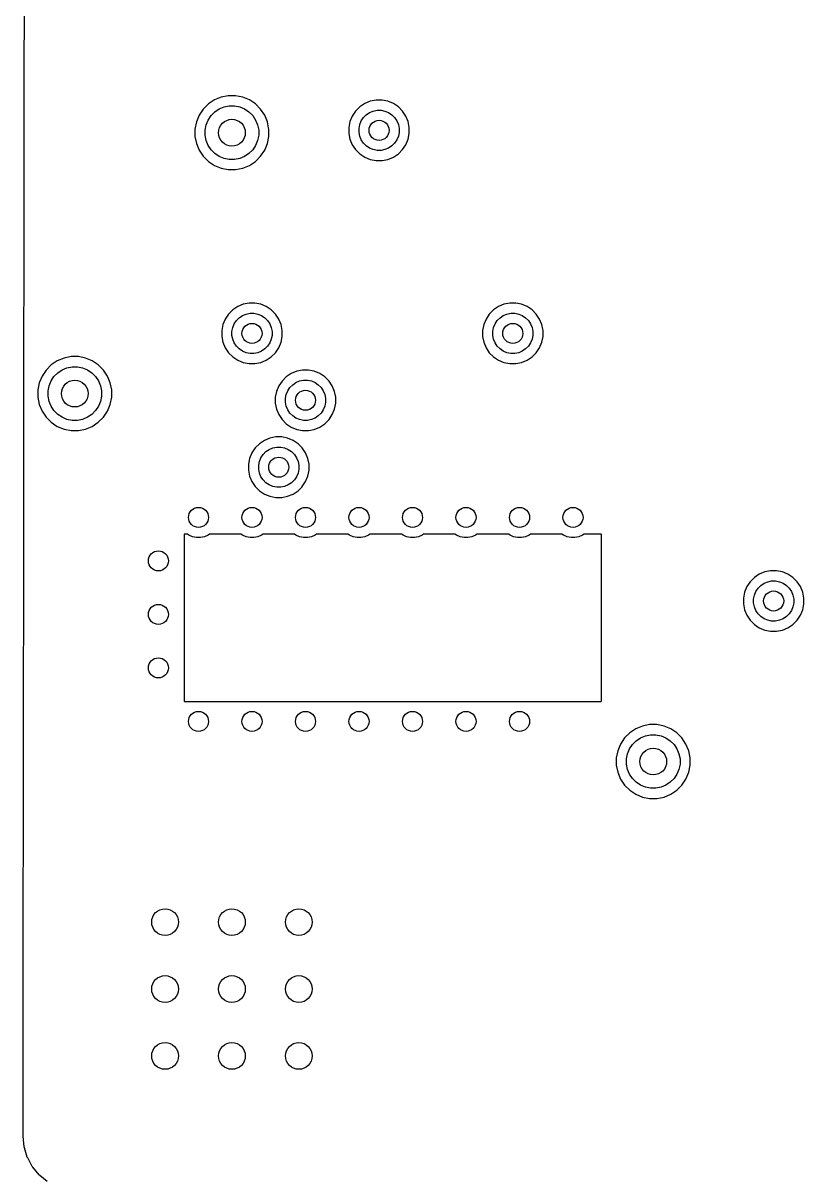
# Model space of a CAD drawing. Extents: x 0.48 to 2.43, y -7.79 to -4.85.
# Drawn here: x 0.479 to 0.939, y -6.324 to -5.644 of the extents above; entities that cross this region are included whole.
import ezdxf

# ---------------------------------------------------------------- set-up
doc = ezdxf.new("R2010")
doc.units = 0
doc.header["$MEASUREMENT"] = 0
doc.layers.add('BLACK', color=7, linetype='CONTINUOUS')

msp = doc.modelspace()

# ---------------------------------------------------------------- linework, layer by layer
at = {"layer": 'BLACK', "linetype": 'CONTINUOUS'}
for p, q in [((0.480141, -5.67905), (0.480223, -5.61699)), ((0.480105, -5.70622), (0.480141, -5.67905)), ((0.588499, -5.69177), (0.585469, -5.6948)), ((0.592061, -5.68939), (0.588499, -5.69177)), ((0.596019, -5.68775), (0.592061, -5.68939)), ((0.60022, -5.68691), (0.596019, -5.68775)), ((0.597769, -5.69352), (0.600811, -5.69291)), ((0.604504, -5.68691), (0.60022, -5.68691)), ((0.600811, -5.69291), (0.603913, -5.69291)), ((0.603913, -5.69291), (0.606956, -5.69352)), ((0.608706, -5.68775), (0.604504, -5.68691)), ((0.612664, -5.68939), (0.608706, -5.68775)), ((0.616226, -5.69177), (0.612664, -5.68939)), ((0.619255, -5.6948), (0.616226, -5.69177)), ((0.68054, -5.6915), (0.677622, -5.69345)), ((0.683781, -5.69016), (0.68054, -5.6915)), ((0.687222, -5.68947), (0.683781, -5.69016)), ((0.690731, -5.68947), (0.687222, -5.68947)), ((0.694172, -5.69016), (0.690731, -5.68947)), ((0.697413, -5.6915), (0.694172, -5.69016)), ((0.70033, -5.69345), (0.697413, -5.6915)), ((0.583089, -5.69836), (0.58145, -5.70232)), ((0.585469, -5.6948), (0.583089, -5.69836)), ((0.588406, -5.7012), (0.59013, -5.69862)), ((0.59013, -5.69862), (0.592323, -5.69643)), ((0.592323, -5.69643), (0.594903, -5.69471)), ((0.594903, -5.69471), (0.597769, -5.69352)), ((0.606956, -5.69352), (0.609822, -5.69471)), ((0.609822, -5.69471), (0.612401, -5.69643)), ((0.612401, -5.69643), (0.614594, -5.69862)), ((0.614594, -5.69862), (0.616318, -5.7012)), ((0.621635, -5.69836), (0.619255, -5.6948)), ((0.623274, -5.70232), (0.621635, -5.69836)), ((0.673192, -5.69885), (0.67185, -5.70209)), ((0.675142, -5.69593), (0.673192, -5.69885)), ((0.677622, -5.69345), (0.675142, -5.69593)), ((0.67851, -5.70169), (0.679802, -5.69975)), ((0.679802, -5.69975), (0.681447, -5.69811)), ((0.681447, -5.69811), (0.683382, -5.69682)), ((0.683382, -5.69682), (0.685531, -5.69593)), ((0.685531, -5.69593), (0.687813, -5.69547)), ((0.687813, -5.69547), (0.69014, -5.69547)), ((0.69014, -5.69547), (0.692422, -5.69593)), ((0.692422, -5.69593), (0.694571, -5.69682)), ((0.694571, -5.69682), (0.696505, -5.69811)), ((0.696505, -5.69811), (0.698151, -5.69975)), ((0.698151, -5.69975), (0.699443, -5.70169)), ((0.702811, -5.69593), (0.70033, -5.69345)), ((0.70476, -5.69885), (0.702811, -5.69593)), ((0.706103, -5.70209), (0.70476, -5.69885)), ((0.480027, -5.76566), (0.480105, -5.70622)), ((0.480105, -5.70622), (0.480105, -5.70622)), ((0.58145, -5.70232), (0.580614, -5.70652)), ((0.580614, -5.70652), (0.580614, -5.7108)), ((0.586614, -5.70711), (0.587219, -5.70407)), ((0.587219, -5.70407), (0.588406, -5.7012)), ((0.616318, -5.7012), (0.617505, -5.70407)), ((0.617505, -5.70407), (0.61811, -5.70711)), ((0.623971, -5.70582), (0.623274, -5.70232)), ((0.62411, -5.70652), (0.623971, -5.70582)), ((0.623971, -5.70582), (0.623971, -5.70582)), ((0.62411, -5.7108), (0.62411, -5.70652)), ((0.67185, -5.70209), (0.671165, -5.70553)), ((0.671165, -5.70553), (0.671165, -5.70904)), ((0.677165, -5.70612), (0.677619, -5.70384)), ((0.677165, -5.70845), (0.677165, -5.70612)), ((0.677619, -5.70384), (0.67851, -5.70169)), ((0.699443, -5.70169), (0.700334, -5.70384)), ((0.700334, -5.70384), (0.700787, -5.70612)), ((0.700787, -5.70612), (0.700787, -5.70845)), ((0.706787, -5.70553), (0.706103, -5.70209)), ((0.706787, -5.70904), (0.706787, -5.70553)), ((0.580614, -5.7108), (0.58145, -5.71501)), ((0.586614, -5.71021), (0.586614, -5.70711)), ((0.587219, -5.71325), (0.586614, -5.71021)), ((0.588406, -5.71612), (0.587219, -5.71325)), ((0.617505, -5.71325), (0.616318, -5.71612)), ((0.61811, -5.71021), (0.617505, -5.71325)), ((0.61811, -5.70711), (0.61811, -5.71021)), ((0.623274, -5.71501), (0.62411, -5.7108)), ((0.671165, -5.70904), (0.67185, -5.71248)), ((0.67185, -5.71248), (0.673192, -5.71572)), ((0.677619, -5.71073), (0.677165, -5.70845)), ((0.67851, -5.71288), (0.677619, -5.71073)), ((0.679802, -5.71481), (0.67851, -5.71288)), ((0.699443, -5.71288), (0.698151, -5.71481)), ((0.700334, -5.71073), (0.699443, -5.71288)), ((0.700787, -5.70845), (0.700334, -5.71073)), ((0.70476, -5.71572), (0.706103, -5.71248)), ((0.706103, -5.71248), (0.706787, -5.70904)), ((0.58145, -5.71501), (0.583089, -5.71896)), ((0.583089, -5.71896), (0.585469, -5.72252)), ((0.59013, -5.7187), (0.588406, -5.71612)), ((0.592323, -5.72089), (0.59013, -5.7187)), ((0.614594, -5.7187), (0.612401, -5.72089)), ((0.616318, -5.71612), (0.614594, -5.7187)), ((0.619255, -5.72253), (0.621635, -5.71896)), ((0.621635, -5.71896), (0.623274, -5.71501)), ((0.673192, -5.71572), (0.675142, -5.71864)), ((0.675142, -5.71864), (0.677622, -5.72112)), ((0.681447, -5.71646), (0.679802, -5.71481)), ((0.683382, -5.71775), (0.681447, -5.71646)), ((0.685531, -5.71864), (0.683382, -5.71775)), ((0.687813, -5.71909), (0.685531, -5.71864)), ((0.69014, -5.71909), (0.687813, -5.71909)), ((0.692422, -5.71864), (0.69014, -5.71909)), ((0.694571, -5.71775), (0.692422, -5.71864)), ((0.696505, -5.71646), (0.694571, -5.71775)), ((0.698151, -5.71481), (0.696505, -5.71646)), ((0.70033, -5.72112), (0.702811, -5.71864)), ((0.702811, -5.71864), (0.703805, -5.71715)), ((0.703805, -5.71715), (0.70476, -5.71572)), ((0.703805, -5.71715), (0.703805, -5.71715)), ((0.585469, -5.72252), (0.588499, -5.72555)), ((0.588499, -5.72555), (0.592061, -5.72793)), ((0.594903, -5.72262), (0.592323, -5.72089)), ((0.597769, -5.7238), (0.594903, -5.72262)), ((0.600811, -5.72441), (0.597769, -5.7238)), ((0.603913, -5.72441), (0.600811, -5.72441)), ((0.606956, -5.7238), (0.603913, -5.72441)), ((0.609822, -5.72262), (0.606956, -5.7238)), ((0.612401, -5.72089), (0.609822, -5.72262)), ((0.612664, -5.72793), (0.616226, -5.72555)), ((0.616226, -5.72555), (0.619255, -5.72253)), ((0.677622, -5.72112), (0.68054, -5.72307)), ((0.68054, -5.72307), (0.683781, -5.72441)), ((0.683781, -5.72441), (0.687222, -5.72509)), ((0.687222, -5.72509), (0.690731, -5.72509)), ((0.690731, -5.72509), (0.694172, -5.72441)), ((0.694172, -5.72441), (0.697413, -5.72307)), ((0.697413, -5.72307), (0.70033, -5.72112)), ((0.592061, -5.72793), (0.596019, -5.72957)), ((0.596019, -5.72957), (0.60022, -5.73041)), ((0.60022, -5.73041), (0.604504, -5.73041)), ((0.604504, -5.73041), (0.608706, -5.72957)), ((0.608706, -5.72957), (0.612664, -5.72793)), ((0.479985, -5.79716), (0.480027, -5.76566)), ((0.479949, -5.82472), (0.479985, -5.79716)), ((0.600338, -5.81542), (0.598389, -5.81833)), ((0.602819, -5.81294), (0.600338, -5.81542)), ((0.605736, -5.81099), (0.602819, -5.81294)), ((0.608978, -5.80965), (0.605736, -5.81099)), ((0.608579, -5.8163), (0.610728, -5.81541)), ((0.612419, -5.80896), (0.608978, -5.80965)), ((0.610728, -5.81541), (0.61301, -5.81496)), ((0.615927, -5.80896), (0.612419, -5.80896)), ((0.61301, -5.81496), (0.615336, -5.81496)), ((0.615336, -5.81496), (0.617618, -5.81541)), ((0.619368, -5.80965), (0.615927, -5.80896)), ((0.617618, -5.81541), (0.619768, -5.8163)), ((0.62261, -5.81099), (0.619368, -5.80965)), ((0.625527, -5.81294), (0.62261, -5.81099)), ((0.628008, -5.81542), (0.625527, -5.81294)), ((0.629957, -5.81833), (0.628008, -5.81542)), ((0.753882, -5.81542), (0.751933, -5.81833)), ((0.756363, -5.81294), (0.753882, -5.81542)), ((0.75928, -5.81099), (0.756363, -5.81294)), ((0.762521, -5.80965), (0.75928, -5.81099)), ((0.762122, -5.8163), (0.764271, -5.81541)), ((0.765962, -5.80896), (0.762521, -5.80965)), ((0.764271, -5.81541), (0.766553, -5.81496)), ((0.769471, -5.80896), (0.765962, -5.80896)), ((0.766553, -5.81496), (0.76888, -5.81496)), ((0.76888, -5.81496), (0.771162, -5.81541)), ((0.772912, -5.80965), (0.769471, -5.80896)), ((0.771162, -5.81541), (0.773311, -5.8163)), ((0.776153, -5.81099), (0.772912, -5.80965)), ((0.77907, -5.81294), (0.776153, -5.81099)), ((0.781551, -5.81542), (0.77907, -5.81294)), ((0.7835, -5.81833), (0.781551, -5.81542)), ((0.597047, -5.82158), (0.596362, -5.82502)), ((0.598389, -5.81833), (0.597047, -5.82158)), ((0.602816, -5.82333), (0.603706, -5.82118)), ((0.603706, -5.82118), (0.604999, -5.81924)), ((0.604999, -5.81924), (0.606644, -5.8176)), ((0.606644, -5.8176), (0.608579, -5.8163)), ((0.619768, -5.8163), (0.621702, -5.8176)), ((0.621702, -5.8176), (0.623347, -5.81924)), ((0.623347, -5.81924), (0.62464, -5.82118)), ((0.62464, -5.82118), (0.62553, -5.82333)), ((0.6313, -5.82158), (0.629957, -5.81833)), ((0.631984, -5.82502), (0.6313, -5.82158)), ((0.75059, -5.82158), (0.749906, -5.82502)), ((0.751933, -5.81833), (0.75059, -5.82158)), ((0.756359, -5.82333), (0.75725, -5.82118)), ((0.75725, -5.82118), (0.758542, -5.81924)), ((0.758542, -5.81924), (0.760187, -5.8176)), ((0.760187, -5.8176), (0.762122, -5.8163)), ((0.773311, -5.8163), (0.775246, -5.8176)), ((0.775246, -5.8176), (0.776891, -5.81924)), ((0.776891, -5.81924), (0.778183, -5.82118)), ((0.778183, -5.82118), (0.779074, -5.82333)), ((0.784843, -5.82158), (0.7835, -5.81833)), ((0.785383, -5.82429), (0.784843, -5.82158)), ((0.479902, -5.85976), (0.479949, -5.82472)), ((0.596362, -5.82502), (0.596362, -5.82853)), ((0.596362, -5.82853), (0.597047, -5.83197)), ((0.602362, -5.82561), (0.602816, -5.82333)), ((0.602362, -5.82793), (0.602362, -5.82561)), ((0.602816, -5.83022), (0.602362, -5.82793)), ((0.62553, -5.82333), (0.625984, -5.82561)), ((0.625984, -5.82793), (0.62553, -5.83022)), ((0.625984, -5.82561), (0.625984, -5.82793)), ((0.6313, -5.83197), (0.631984, -5.82853)), ((0.631984, -5.82853), (0.631984, -5.82502)), ((0.749906, -5.82502), (0.749906, -5.82853)), ((0.749906, -5.82853), (0.75059, -5.83197)), ((0.755906, -5.82561), (0.756359, -5.82333)), ((0.755906, -5.82793), (0.755906, -5.82561)), ((0.756359, -5.83022), (0.755906, -5.82793)), ((0.779074, -5.82333), (0.779528, -5.82561)), ((0.779528, -5.82793), (0.779074, -5.83022)), ((0.779528, -5.82561), (0.779528, -5.82793)), ((0.784843, -5.83197), (0.785528, -5.82853)), ((0.785528, -5.82502), (0.785383, -5.82429)), ((0.785383, -5.82429), (0.785383, -5.82429)), ((0.785528, -5.82853), (0.785528, -5.82502)), ((0.597047, -5.83197), (0.598389, -5.83521)), ((0.598389, -5.83521), (0.600338, -5.83813)), ((0.603706, -5.83237), (0.602816, -5.83022)), ((0.604999, -5.8343), (0.603706, -5.83237)), ((0.606644, -5.83595), (0.604999, -5.8343)), ((0.623347, -5.8343), (0.621702, -5.83595)), ((0.62464, -5.83237), (0.623347, -5.8343)), ((0.62553, -5.83022), (0.62464, -5.83237)), ((0.628008, -5.83813), (0.629957, -5.83521)), ((0.629957, -5.83521), (0.6313, -5.83197)), ((0.75059, -5.83197), (0.751933, -5.83521)), ((0.751933, -5.83521), (0.753882, -5.83813)), ((0.75725, -5.83237), (0.756359, -5.83022)), ((0.758542, -5.8343), (0.75725, -5.83237)), ((0.760187, -5.83595), (0.758542, -5.8343)), ((0.776891, -5.8343), (0.775246, -5.83595)), ((0.778183, -5.83237), (0.776891, -5.8343)), ((0.779074, -5.83022), (0.778183, -5.83237)), ((0.781551, -5.83813), (0.7835, -5.83521)), ((0.7835, -5.83521), (0.784843, -5.83197)), ((0.503499, -5.84129), (0.499541, -5.84293)), ((0.507701, -5.84046), (0.503499, -5.84129)), ((0.511985, -5.84046), (0.507701, -5.84046)), ((0.516186, -5.84129), (0.511985, -5.84046)), ((0.520144, -5.84293), (0.516186, -5.84129)), ((0.600338, -5.83813), (0.602819, -5.84061)), ((0.602819, -5.84061), (0.605736, -5.84256)), ((0.605736, -5.84256), (0.608978, -5.8439)), ((0.608579, -5.83724), (0.606644, -5.83595)), ((0.610728, -5.83813), (0.608579, -5.83724)), ((0.61301, -5.83858), (0.610728, -5.83813)), ((0.615336, -5.83858), (0.61301, -5.83858)), ((0.617618, -5.83813), (0.615336, -5.83858)), ((0.619768, -5.83724), (0.617618, -5.83813)), ((0.619368, -5.8439), (0.62261, -5.84256)), ((0.621702, -5.83595), (0.619768, -5.83724)), ((0.62261, -5.84256), (0.625527, -5.84061)), ((0.625527, -5.84061), (0.628008, -5.83813)), ((0.753882, -5.83813), (0.756363, -5.84061)), ((0.756363, -5.84061), (0.75928, -5.84256)), ((0.75928, -5.84256), (0.762521, -5.8439)), ((0.762122, -5.83724), (0.760187, -5.83595)), ((0.764271, -5.83813), (0.762122, -5.83724)), ((0.766553, -5.83858), (0.764271, -5.83813)), ((0.76888, -5.83858), (0.766553, -5.83858)), ((0.771162, -5.83813), (0.76888, -5.83858)), ((0.773311, -5.83724), (0.771162, -5.83813)), ((0.772912, -5.8439), (0.776153, -5.84256)), ((0.775246, -5.83595), (0.773311, -5.83724)), ((0.776153, -5.84256), (0.77907, -5.84061)), ((0.77907, -5.84061), (0.781551, -5.83813)), ((0.49295, -5.84834), (0.49057, -5.8519)), ((0.495979, -5.84531), (0.49295, -5.84834)), ((0.499541, -5.84293), (0.495979, -5.84531)), ((0.499804, -5.84997), (0.502383, -5.84825)), ((0.502383, -5.84825), (0.505249, -5.84706)), ((0.505249, -5.84706), (0.508291, -5.84646)), ((0.508291, -5.84646), (0.511394, -5.84646)), ((0.511394, -5.84646), (0.514436, -5.84706)), ((0.514436, -5.84706), (0.517302, -5.84825)), ((0.517302, -5.84825), (0.519881, -5.84997)), ((0.523706, -5.84531), (0.520144, -5.84293)), ((0.526735, -5.84834), (0.523706, -5.84531)), ((0.529115, -5.8519), (0.526735, -5.84834)), ((0.608978, -5.8439), (0.612419, -5.84458)), ((0.612419, -5.84458), (0.615927, -5.84458)), ((0.615927, -5.84458), (0.619368, -5.8439)), ((0.640474, -5.84902), (0.637232, -5.85036)), ((0.643915, -5.84833), (0.640474, -5.84902)), ((0.647424, -5.84833), (0.643915, -5.84833)), ((0.650864, -5.84902), (0.647424, -5.84833)), ((0.654106, -5.85036), (0.650864, -5.84902)), ((0.762521, -5.8439), (0.765962, -5.84458)), ((0.765962, -5.84458), (0.769471, -5.84458)), ((0.769471, -5.84458), (0.772912, -5.8439)), ((0.48893, -5.85586), (0.488094, -5.86006)), ((0.49057, -5.8519), (0.48893, -5.85586)), ((0.4947, -5.85761), (0.495887, -5.85475)), ((0.495887, -5.85475), (0.49761, -5.85217)), ((0.49761, -5.85217), (0.499804, -5.84997)), ((0.519881, -5.84997), (0.522075, -5.85217)), ((0.522075, -5.85217), (0.523798, -5.85475)), ((0.523798, -5.85475), (0.524985, -5.85761)), ((0.530755, -5.85586), (0.529115, -5.8519)), ((0.531591, -5.86006), (0.530755, -5.85586)), ((0.631835, -5.85479), (0.629885, -5.85771)), ((0.634315, -5.85231), (0.631835, -5.85479)), ((0.637232, -5.85036), (0.634315, -5.85231)), ((0.63814, -5.85697), (0.640075, -5.85567)), ((0.640075, -5.85567), (0.642224, -5.85478)), ((0.642224, -5.85478), (0.644506, -5.85433)), ((0.644506, -5.85433), (0.646833, -5.85433)), ((0.646833, -5.85433), (0.649114, -5.85478)), ((0.649114, -5.85478), (0.651264, -5.85567)), ((0.651264, -5.85567), (0.653198, -5.85697)), ((0.657023, -5.85231), (0.654106, -5.85036)), ((0.659504, -5.85479), (0.657023, -5.85231)), ((0.661453, -5.8577), (0.659504, -5.85479)), ((0.479844, -5.90346), (0.479902, -5.85976)), ((0.479902, -5.85976), (0.479902, -5.85976)), ((0.488094, -5.86006), (0.488094, -5.86435)), ((0.494094, -5.86065), (0.4947, -5.85761)), ((0.494094, -5.86376), (0.494094, -5.86065)), ((0.524985, -5.85761), (0.525591, -5.86065)), ((0.525591, -5.86065), (0.525591, -5.86376)), ((0.531591, -5.86435), (0.531591, -5.86006)), ((0.628543, -5.86095), (0.627858, -5.86439)), ((0.629885, -5.85771), (0.628543, -5.86095)), ((0.633858, -5.86498), (0.634312, -5.8627)), ((0.634312, -5.8627), (0.635202, -5.86055)), ((0.635202, -5.86055), (0.636495, -5.85861)), ((0.636495, -5.85861), (0.63814, -5.85697)), ((0.653198, -5.85697), (0.654844, -5.85861)), ((0.654844, -5.85861), (0.656136, -5.86055)), ((0.656136, -5.86055), (0.657026, -5.8627)), ((0.657026, -5.8627), (0.65748, -5.86498)), ((0.662796, -5.86095), (0.661453, -5.8577)), ((0.663479, -5.86438), (0.662796, -5.86095)), ((0.488094, -5.86435), (0.48893, -5.86855)), ((0.48893, -5.86855), (0.49057, -5.87251)), ((0.4947, -5.8668), (0.494094, -5.86376)), ((0.495887, -5.86966), (0.4947, -5.8668)), ((0.49761, -5.87224), (0.495887, -5.86966)), ((0.523798, -5.86966), (0.522075, -5.87224)), ((0.524985, -5.8668), (0.523798, -5.86966)), ((0.525591, -5.86376), (0.524985, -5.8668)), ((0.529115, -5.87251), (0.530755, -5.86855)), ((0.530755, -5.86855), (0.531591, -5.86435)), ((0.627858, -5.86439), (0.627858, -5.8679)), ((0.627858, -5.8679), (0.628543, -5.87134)), ((0.633858, -5.8673), (0.633858, -5.86498)), ((0.634312, -5.86959), (0.633858, -5.8673)), ((0.635202, -5.87174), (0.634312, -5.86959)), ((0.657026, -5.86959), (0.656136, -5.87174)), ((0.65748, -5.8673), (0.657026, -5.86959)), ((0.65748, -5.86498), (0.65748, -5.8673)), ((0.662796, -5.87134), (0.66348, -5.8679)), ((0.66348, -5.86439), (0.663479, -5.86438)), ((0.663479, -5.86438), (0.663479, -5.86438)), ((0.66348, -5.8679), (0.66348, -5.86439)), ((0.49057, -5.87251), (0.49295, -5.87607)), ((0.49295, -5.87607), (0.495979, -5.8791)), ((0.499804, -5.87444), (0.49761, -5.87224)), ((0.502383, -5.87616), (0.499804, -5.87444)), ((0.505249, -5.87735), (0.502383, -5.87616)), ((0.517302, -5.87616), (0.514436, -5.87735)), ((0.519881, -5.87444), (0.517302, -5.87616)), ((0.522075, -5.87224), (0.519881, -5.87444)), ((0.523706, -5.8791), (0.526735, -5.87607)), ((0.526735, -5.87607), (0.529115, -5.87251)), ((0.628543, -5.87134), (0.629885, -5.87458)), ((0.629885, -5.87458), (0.631835, -5.8775)), ((0.636495, -5.87367), (0.635202, -5.87174)), ((0.63814, -5.87532), (0.636495, -5.87367)), ((0.640075, -5.87661), (0.63814, -5.87532)), ((0.642224, -5.8775), (0.640075, -5.87661)), ((0.651264, -5.87661), (0.649114, -5.8775)), ((0.653198, -5.87532), (0.651264, -5.87661)), ((0.654844, -5.87367), (0.653198, -5.87532)), ((0.656136, -5.87174), (0.654844, -5.87367)), ((0.659504, -5.8775), (0.661453, -5.87458)), ((0.661453, -5.87458), (0.662796, -5.87134)), ((0.495979, -5.8791), (0.499541, -5.88148)), ((0.499541, -5.88148), (0.503499, -5.88312)), ((0.503499, -5.88312), (0.507701, -5.88395)), ((0.508291, -5.87795), (0.505249, -5.87735)), ((0.511394, -5.87795), (0.508291, -5.87795)), ((0.514436, -5.87735), (0.511394, -5.87795)), ((0.511985, -5.88395), (0.516186, -5.88312)), ((0.516186, -5.88312), (0.520144, -5.88148)), ((0.520144, -5.88148), (0.523706, -5.8791)), ((0.631835, -5.8775), (0.634315, -5.87998)), ((0.634315, -5.87998), (0.637232, -5.88193)), ((0.637232, -5.88193), (0.640474, -5.88327)), ((0.640474, -5.88327), (0.643915, -5.88395)), ((0.644506, -5.87795), (0.642224, -5.8775)), ((0.646833, -5.87795), (0.644506, -5.87795)), ((0.649114, -5.8775), (0.646833, -5.87795)), ((0.647424, -5.88395), (0.650864, -5.88327)), ((0.650864, -5.88327), (0.654106, -5.88193)), ((0.654106, -5.88193), (0.657023, -5.87998)), ((0.657023, -5.87998), (0.659504, -5.8775)), ((0.507701, -5.88395), (0.511985, -5.88395)), ((0.621484, -5.88973), (0.618567, -5.89168)), ((0.624726, -5.88839), (0.621484, -5.88973)), ((0.628167, -5.8877), (0.624726, -5.88839)), ((0.631676, -5.8877), (0.628167, -5.8877)), ((0.635116, -5.88839), (0.631676, -5.8877)), ((0.638358, -5.88973), (0.635116, -5.88839)), ((0.641275, -5.89168), (0.638358, -5.88973)), ((0.643915, -5.88395), (0.647424, -5.88395)), ((0.614137, -5.89708), (0.612795, -5.90032)), ((0.616086, -5.89416), (0.614137, -5.89708)), ((0.618567, -5.89168), (0.616086, -5.89416)), ((0.620747, -5.89798), (0.622392, -5.89634)), ((0.622392, -5.89634), (0.624327, -5.89504)), ((0.624327, -5.89504), (0.626476, -5.89415)), ((0.626476, -5.89415), (0.628758, -5.8937)), ((0.628758, -5.8937), (0.631085, -5.8937)), ((0.631085, -5.8937), (0.633366, -5.89415)), ((0.633366, -5.89415), (0.635516, -5.89504)), ((0.635516, -5.89504), (0.63745, -5.89634)), ((0.63745, -5.89634), (0.639096, -5.89798)), ((0.643756, -5.89416), (0.641275, -5.89168)), ((0.645705, -5.89708), (0.643756, -5.89416)), ((0.647048, -5.90032), (0.645705, -5.89708)), ((0.47979, -5.94488), (0.479844, -5.90346)), ((0.612795, -5.90032), (0.61211, -5.90376)), ((0.61211, -5.90376), (0.61211, -5.90727)), ((0.61811, -5.90435), (0.618564, -5.90207)), ((0.618564, -5.90207), (0.619454, -5.89992)), ((0.619454, -5.89992), (0.620747, -5.89798)), ((0.639096, -5.89798), (0.640388, -5.89992)), ((0.640388, -5.89992), (0.641278, -5.90207)), ((0.641278, -5.90207), (0.641732, -5.90435)), ((0.647732, -5.90376), (0.647048, -5.90032)), ((0.647732, -5.90727), (0.647732, -5.90376)), ((0.61211, -5.90727), (0.612795, -5.91071)), ((0.61811, -5.90668), (0.61811, -5.90435)), ((0.618564, -5.90896), (0.61811, -5.90668)), ((0.619454, -5.91111), (0.618564, -5.90896)), ((0.641278, -5.90896), (0.640388, -5.91111)), ((0.641732, -5.90668), (0.641278, -5.90896)), ((0.641732, -5.90435), (0.641732, -5.90668)), ((0.647048, -5.91071), (0.647732, -5.90727)), ((0.612795, -5.91071), (0.614137, -5.91395)), ((0.614137, -5.91395), (0.616086, -5.91687)), ((0.616086, -5.91687), (0.618567, -5.91935)), ((0.620747, -5.91304), (0.619454, -5.91111)), ((0.622392, -5.91469), (0.620747, -5.91304)), ((0.624327, -5.91598), (0.622392, -5.91469)), ((0.626476, -5.91687), (0.624327, -5.91598)), ((0.628758, -5.91732), (0.626476, -5.91687)), ((0.631085, -5.91732), (0.628758, -5.91732)), ((0.633366, -5.91687), (0.631085, -5.91732)), ((0.635516, -5.91598), (0.633366, -5.91687)), ((0.63745, -5.91469), (0.635516, -5.91598)), ((0.639096, -5.91304), (0.63745, -5.91469)), ((0.640388, -5.91111), (0.639096, -5.91304)), ((0.641275, -5.91935), (0.64364, -5.91698)), ((0.64364, -5.91698), (0.643756, -5.91687)), ((0.64364, -5.91698), (0.64364, -5.91698)), ((0.643756, -5.91687), (0.645705, -5.91395)), ((0.645705, -5.91395), (0.647048, -5.91071)), ((0.618567, -5.91935), (0.621484, -5.9213)), ((0.621484, -5.9213), (0.624726, -5.92264)), ((0.624726, -5.92264), (0.628167, -5.92332)), ((0.628167, -5.92332), (0.631676, -5.92332)), ((0.631676, -5.92332), (0.635116, -5.92264)), ((0.635116, -5.92264), (0.638358, -5.9213)), ((0.638358, -5.9213), (0.641275, -5.91935)), ((0.479616, -6.0763), (0.47979, -5.94488)), ((0.47979, -5.94488), (0.47979, -5.94488)), ((0.574288, -5.9449), (0.574275, -5.94503)), ((0.574275, -5.94503), (0.574275, -6.04316)), ((0.574422, -5.94488), (0.574288, -5.9449)), ((0.576148, -5.94488), (0.574422, -5.94488)), ((0.577083, -5.94551), (0.576148, -5.94488)), ((0.579232, -5.9464), (0.577083, -5.94551)), ((0.581514, -5.94685), (0.579232, -5.9464)), ((0.58384, -5.94685), (0.581514, -5.94685)), ((0.586122, -5.9464), (0.58384, -5.94685)), ((0.588272, -5.94551), (0.586122, -5.9464)), ((0.589206, -5.94488), (0.588272, -5.94551)), ((0.607644, -5.94488), (0.589206, -5.94488)), ((0.608579, -5.94551), (0.607644, -5.94488)), ((0.610728, -5.9464), (0.608579, -5.94551)), ((0.61301, -5.94685), (0.610728, -5.9464)), ((0.615336, -5.94685), (0.61301, -5.94685)), ((0.617618, -5.9464), (0.615336, -5.94685)), ((0.619768, -5.94551), (0.617618, -5.9464)), ((0.620702, -5.94488), (0.619768, -5.94551)), ((0.63914, -5.94488), (0.620702, -5.94488)), ((0.640075, -5.94551), (0.63914, -5.94488)), ((0.642224, -5.9464), (0.640075, -5.94551)), ((0.644506, -5.94685), (0.642224, -5.9464)), ((0.646833, -5.94685), (0.644506, -5.94685)), ((0.649114, -5.9464), (0.646833, -5.94685)), ((0.651264, -5.94551), (0.649114, -5.9464)), ((0.652198, -5.94488), (0.651264, -5.94551)), ((0.670636, -5.94488), (0.652198, -5.94488)), ((0.671571, -5.94551), (0.670636, -5.94488)), ((0.67372, -5.9464), (0.671571, -5.94551)), ((0.676002, -5.94685), (0.67372, -5.9464)), ((0.678329, -5.94685), (0.676002, -5.94685)), ((0.680611, -5.9464), (0.678329, -5.94685)), ((0.68276, -5.94551), (0.680611, -5.9464)), ((0.683694, -5.94488), (0.68276, -5.94551)), ((0.702132, -5.94488), (0.683694, -5.94488)), ((0.703067, -5.94551), (0.702132, -5.94488)), ((0.705216, -5.9464), (0.703067, -5.94551)), ((0.707498, -5.94685), (0.705216, -5.9464)), ((0.709825, -5.94685), (0.707498, -5.94685)), ((0.712107, -5.9464), (0.709825, -5.94685)), ((0.714256, -5.94551), (0.712107, -5.9464)), ((0.71519, -5.94488), (0.714256, -5.94551)), ((0.733629, -5.94488), (0.71519, -5.94488)), ((0.734563, -5.94551), (0.733629, -5.94488)), ((0.736712, -5.9464), (0.734563, -5.94551)), ((0.738994, -5.94685), (0.736712, -5.9464)), ((0.741321, -5.94685), (0.738994, -5.94685)), ((0.743603, -5.9464), (0.741321, -5.94685)), ((0.745752, -5.94551), (0.743603, -5.9464)), ((0.746686, -5.94488), (0.745752, -5.94551)), ((0.765125, -5.94488), (0.746686, -5.94488)), ((0.766059, -5.94551), (0.765125, -5.94488)), ((0.768208, -5.9464), (0.766059, -5.94551)), ((0.77049, -5.94685), (0.768208, -5.9464)), ((0.772817, -5.94685), (0.77049, -5.94685)), ((0.775099, -5.9464), (0.772817, -5.94685)), ((0.777248, -5.94551), (0.775099, -5.9464)), ((0.778182, -5.94488), (0.777248, -5.94551)), ((0.796621, -5.94488), (0.778182, -5.94488)), ((0.797555, -5.94551), (0.796621, -5.94488)), ((0.799704, -5.9464), (0.797555, -5.94551)), ((0.801986, -5.94685), (0.799704, -5.9464)), ((0.804313, -5.94685), (0.801986, -5.94685)), ((0.806595, -5.9464), (0.804313, -5.94685)), ((0.808744, -5.94551), (0.806595, -5.9464)), ((0.809679, -5.94488), (0.808744, -5.94551)), ((0.819688, -5.94488), (0.809679, -5.94488)), ((0.819822, -5.9449), (0.819688, -5.94488)), ((0.819836, -5.94503), (0.819822, -5.9449)), ((0.819836, -6.04316), (0.819836, -5.94503)), ((0.909906, -5.97042), (0.907425, -5.9729)), ((0.912823, -5.96847), (0.909906, -5.97042)), ((0.916065, -5.96713), (0.912823, -5.96847)), ((0.919506, -5.96644), (0.916065, -5.96713)), ((0.923014, -5.96644), (0.919506, -5.96644)), ((0.926455, -5.96713), (0.923014, -5.96644)), ((0.929697, -5.96847), (0.926455, -5.96713)), ((0.932614, -5.97042), (0.929697, -5.96847)), ((0.935095, -5.9729), (0.932614, -5.97042)), ((0.905476, -5.97582), (0.904133, -5.97906)), ((0.907425, -5.9729), (0.905476, -5.97582)), ((0.909903, -5.98081), (0.910793, -5.97866)), ((0.910793, -5.97866), (0.912086, -5.97672)), ((0.912086, -5.97672), (0.913731, -5.97508)), ((0.913731, -5.97508), (0.915665, -5.97379)), ((0.915665, -5.97379), (0.917815, -5.97289)), ((0.917815, -5.97289), (0.920097, -5.97244)), ((0.920097, -5.97244), (0.922423, -5.97244)), ((0.922423, -5.97244), (0.924705, -5.97289)), ((0.924705, -5.97289), (0.926854, -5.97379)), ((0.926854, -5.97379), (0.928789, -5.97508)), ((0.928789, -5.97508), (0.930434, -5.97672)), ((0.930434, -5.97672), (0.931727, -5.97866)), ((0.931727, -5.97866), (0.932617, -5.98081)), ((0.937044, -5.97582), (0.935095, -5.9729)), ((0.938386, -5.97906), (0.937044, -5.97582)), ((0.904133, -5.97906), (0.903449, -5.9825)), ((0.903449, -5.9825), (0.903449, -5.98601)), ((0.909449, -5.98309), (0.909903, -5.98081)), ((0.909449, -5.98542), (0.909449, -5.98309)), ((0.909903, -5.9877), (0.909449, -5.98542)), ((0.932617, -5.98081), (0.933071, -5.98309)), ((0.933071, -5.98542), (0.932617, -5.9877)), ((0.933071, -5.98309), (0.933071, -5.98542)), ((0.939071, -5.9825), (0.938386, -5.97906)), ((0.939071, -5.98601), (0.939071, -5.9825)), ((0.903449, -5.98601), (0.904133, -5.98945)), ((0.904133, -5.98945), (0.905476, -5.99269)), ((0.910793, -5.98985), (0.909903, -5.9877)), ((0.912086, -5.99178), (0.910793, -5.98985)), ((0.913731, -5.99343), (0.912086, -5.99178)), ((0.930434, -5.99178), (0.928789, -5.99343)), ((0.931727, -5.98985), (0.930434, -5.99178)), ((0.932617, -5.9877), (0.931727, -5.98985)), ((0.937044, -5.99269), (0.938386, -5.98945)), ((0.938386, -5.98945), (0.939071, -5.98601)), ((0.905476, -5.99269), (0.907425, -5.99561)), ((0.907425, -5.99561), (0.909906, -5.99809)), ((0.909906, -5.99809), (0.912823, -6.00004)), ((0.915665, -5.99472), (0.913731, -5.99343)), ((0.917815, -5.99561), (0.915665, -5.99472)), ((0.920097, -5.99606), (0.917815, -5.99561)), ((0.922423, -5.99606), (0.920097, -5.99606)), ((0.924705, -5.99561), (0.922423, -5.99606)), ((0.926854, -5.99472), (0.924705, -5.99561)), ((0.928789, -5.99343), (0.926854, -5.99472)), ((0.929697, -6.00004), (0.932614, -5.99809)), ((0.932614, -5.99809), (0.935095, -5.99561)), ((0.935095, -5.99561), (0.937044, -5.99269)), ((0.912823, -6.00004), (0.916065, -6.00138)), ((0.916065, -6.00138), (0.919506, -6.00206)), ((0.919506, -6.00206), (0.923014, -6.00206)), ((0.923014, -6.00206), (0.926455, -6.00138)), ((0.926455, -6.00138), (0.929697, -6.00004)), ((0.574275, -6.04316), (0.574288, -6.04329)), ((0.574288, -6.04329), (0.574422, -6.04331)), ((0.574422, -6.04331), (0.819688, -6.04331)), ((0.819688, -6.04331), (0.819822, -6.04329)), ((0.819822, -6.04329), (0.819836, -6.04316)), ((0.840092, -6.05947), (0.83653, -6.06185)), ((0.84405, -6.05783), (0.840092, -6.05947)), ((0.848252, -6.05699), (0.84405, -6.05783)), ((0.852536, -6.05699), (0.848252, -6.05699)), ((0.856737, -6.05783), (0.852536, -6.05699)), ((0.860695, -6.05947), (0.856737, -6.05783)), ((0.864257, -6.06185), (0.860695, -6.05947)), ((0.833501, -6.06488), (0.831121, -6.06844)), ((0.83653, -6.06185), (0.833501, -6.06488)), ((0.838161, -6.0687), (0.840355, -6.06651)), ((0.840355, -6.06651), (0.842934, -6.06478)), ((0.842934, -6.06478), (0.8458, -6.0636)), ((0.8458, -6.0636), (0.848843, -6.06299)), ((0.848843, -6.06299), (0.851945, -6.06299)), ((0.851945, -6.06299), (0.854987, -6.0636)), ((0.854987, -6.0636), (0.857853, -6.06478)), ((0.857853, -6.06478), (0.860432, -6.06651)), ((0.860432, -6.06651), (0.862626, -6.0687)), ((0.867286, -6.06488), (0.864257, -6.06185)), ((0.869667, -6.06844), (0.867286, -6.06488)), ((0.829481, -6.0724), (0.828646, -6.0766)), ((0.831121, -6.06844), (0.829481, -6.0724)), ((0.835251, -6.07415), (0.836438, -6.07128)), ((0.836438, -6.07128), (0.838161, -6.0687)), ((0.862626, -6.0687), (0.864349, -6.07128)), ((0.864349, -6.07128), (0.865537, -6.07415)), ((0.871306, -6.0724), (0.869667, -6.06844)), ((0.872142, -6.0766), (0.871306, -6.0724)), ((0.479445, -6.20547), (0.479616, -6.0763)), ((0.828646, -6.0766), (0.828646, -6.08088)), ((0.834646, -6.07719), (0.835251, -6.07415)), ((0.834646, -6.08029), (0.834646, -6.07719)), ((0.835251, -6.08333), (0.834646, -6.08029)), ((0.865537, -6.07415), (0.866142, -6.07719)), ((0.866142, -6.08029), (0.865537, -6.08333)), ((0.866142, -6.07719), (0.866142, -6.08029)), ((0.872142, -6.08088), (0.872142, -6.0766)), ((0.828646, -6.08088), (0.829481, -6.08508)), ((0.829481, -6.08508), (0.831121, -6.08904)), ((0.836438, -6.0862), (0.835251, -6.08333)), ((0.838161, -6.08878), (0.836438, -6.0862)), ((0.864349, -6.0862), (0.862626, -6.08878)), ((0.865537, -6.08333), (0.864349, -6.0862)), ((0.869667, -6.08904), (0.871306, -6.08508)), ((0.871306, -6.08508), (0.872142, -6.08088)), ((0.831121, -6.08904), (0.833501, -6.0926)), ((0.833501, -6.0926), (0.83653, -6.09563)), ((0.840355, -6.09097), (0.838161, -6.08878)), ((0.842934, -6.0927), (0.840355, -6.09097)), ((0.8458, -6.09388), (0.842934, -6.0927)), ((0.848843, -6.09449), (0.8458, -6.09388)), ((0.854987, -6.09388), (0.851945, -6.09449)), ((0.857853, -6.0927), (0.854987, -6.09388)), ((0.860432, -6.09097), (0.857853, -6.0927)), ((0.862626, -6.08878), (0.860432, -6.09097)), ((0.864257, -6.09563), (0.867286, -6.0926)), ((0.867286, -6.0926), (0.869667, -6.08904)), ((0.83653, -6.09563), (0.840092, -6.09801)), ((0.840092, -6.09801), (0.84405, -6.09965)), ((0.84405, -6.09965), (0.848252, -6.10049)), ((0.848252, -6.10049), (0.852536, -6.10049)), ((0.851945, -6.09449), (0.848843, -6.09449)), ((0.852536, -6.10049), (0.856737, -6.09965)), ((0.856737, -6.09965), (0.860695, -6.09801)), ((0.860695, -6.09801), (0.864257, -6.09563)), ((0.479425, -6.22047), (0.479445, -6.20547)), ((0.479445, -6.20547), (0.479445, -6.20547)), ((0.479425, -6.29896), (0.479425, -6.22047)), ((0.479425, -6.22047), (0.479425, -6.22047)), ((0.479425, -6.22047), (0.479425, -6.22047)), ((0.479438, -6.29909), (0.479425, -6.29896)), ((0.479438, -6.29923), (0.479438, -6.29909)), ((0.479442, -6.29927), (0.479438, -6.29923)), ((0.480089, -6.30543), (0.479442, -6.29927)), ((0.480143, -6.30569), (0.480089, -6.30543)), ((0.480194, -6.30596), (0.480143, -6.30569)), ((0.480206, -6.306), (0.480194, -6.30596)), ((0.4819, -6.31147), (0.480206, -6.306)), ((0.482005, -6.31172), (0.4819, -6.31147)), ((0.482107, -6.31197), (0.482005, -6.31172)), ((0.482127, -6.31201), (0.482107, -6.31197)), ((0.48485, -6.31705), (0.482127, -6.31201)), ((0.485002, -6.31727), (0.48485, -6.31705)), ((0.485151, -6.3175), (0.485002, -6.31727)), ((0.485177, -6.31753), (0.485151, -6.3175)), ((0.488827, -6.32194), (0.485177, -6.31753)), ((0.489019, -6.32213), (0.488827, -6.32194)), ((0.48921, -6.32233), (0.489019, -6.32213)), ((0.489242, -6.32235), (0.48921, -6.32233)), ((0.49368, -6.32597), (0.489242, -6.32235))]:
    msp.add_line(p, q, dxfattribs=at)
at = {"layer": 'BLACK'}
for centre, radius in [((0.602362, -5.70866), 0.007874), ((0.688976, -5.70728), 0.005906), ((0.614173, -5.82677), 0.005906), ((0.767717, -5.82677), 0.005906), ((0.509843, -5.8622), 0.007874), ((0.645669, -5.86614), 0.005906), ((0.629921, -5.90551), 0.005906), ((0.582677, -5.93504), 0.005906), ((0.614173, -5.93504), 0.005906), ((0.645669, -5.93504), 0.005906), ((0.677165, -5.93504), 0.005906), ((0.708661, -5.93504), 0.005906), ((0.740157, -5.93504), 0.005906), ((0.771654, -5.93504), 0.005906), ((0.80315, -5.93504), 0.005906), ((0.559055, -5.96063), 0.005906), ((0.92126, -5.98425), 0.005906), ((0.559055, -5.99213), 0.005906), ((0.559055, -6.02362), 0.005906), ((0.582677, -6.05512), 0.005906), ((0.614173, -6.05512), 0.005906), ((0.645669, -6.05512), 0.005906), ((0.677165, -6.05512), 0.005906), ((0.708661, -6.05512), 0.005906), ((0.740157, -6.05512), 0.005906), ((0.771654, -6.05512), 0.005906), ((0.850394, -6.07874), 0.007874), ((0.562992, -6.17323), 0.007874), ((0.602362, -6.17323), 0.007874), ((0.641732, -6.17323), 0.007874), ((0.562992, -6.2126), 0.007874), ((0.602362, -6.2126), 0.007874), ((0.641732, -6.2126), 0.007874), ((0.562992, -6.25197), 0.007874), ((0.602362, -6.25197), 0.007874), ((0.641732, -6.25197), 0.007874)]:
    msp.add_circle(centre, radius, dxfattribs=at)

doc.saveas('drawing.dxf')
